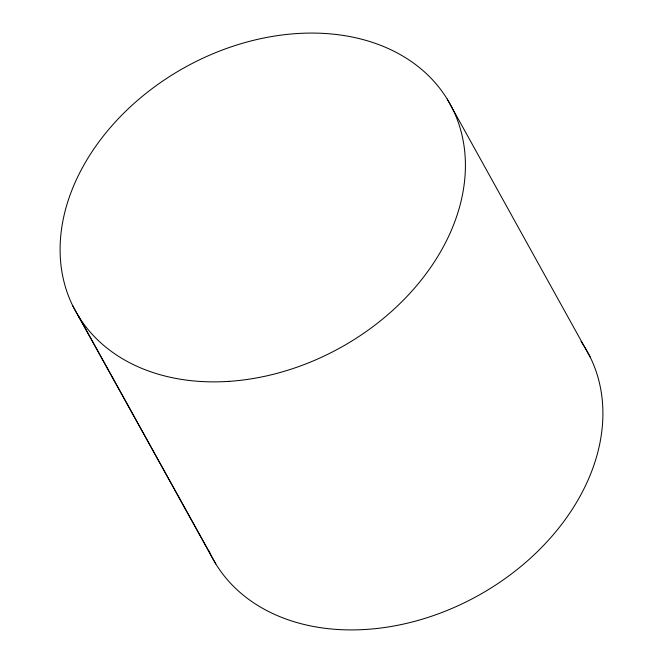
<?xml version="1.0" encoding="UTF-8"?>
<svg xmlns="http://www.w3.org/2000/svg" width="663" height="663" viewBox="0 0 663 663"><rect width="100%" height="100%" fill="white"/><g stroke="black" fill="none" stroke-linecap="round" stroke-linejoin="round"><path stroke-width="0.99" d="M447.194 99.052L590.203 357.117M72.797 305.883L210.287 553.928M78.317 315.903L215.806 563.948M581.028 341.503A214 160.28 -29 0 1 479.266 594.968A214 160.28 -29 0 1 208.663 550.472M228.926 381.374A214 160.28 -29 0 0 452.713 109.072A214 160.28 -29 0 0 106.619 131.987A214 160.28 -29 0 0 228.926 381.374"/></g></svg>
